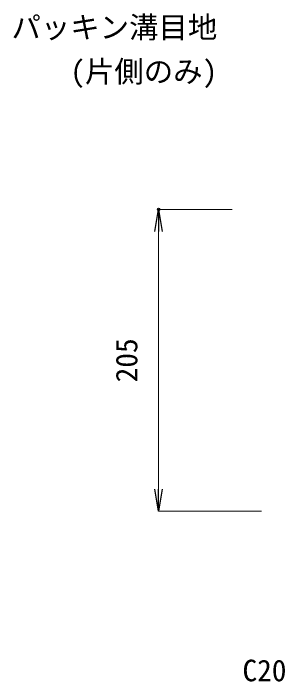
# Model space of a CAD drawing. Units: millimetres, scale not verified. Extents: x -7780 to 7780, y -1420 to 1420.
# Drawn here: x -2742.7 to -2551.4, y 144.2 to 598.2 of the extents above; entities that cross this region are included whole.
import ezdxf
from ezdxf.enums import TextEntityAlignment as Align

# ---------------------------------------------------------------- set-up
doc = ezdxf.new("R2010")
doc.units = ezdxf.units.MM
doc.header["$LTSCALE"] = 8
doc.header["$PDMODE"] = 32
doc.header["$PDSIZE"] = 1.6
doc.layers.add('0-0_0', color=7, linetype='Continuous')
doc.layers.add('0-3_DEFPOINTS', color=7, linetype='Continuous')
doc.layers.add('0-2_SUNPO_S10', color=3, linetype='Continuous', lineweight=18)
doc.styles.add('ＭＳ ゴシック', font='')
doc.styles.get('ＭＳ ゴシック').set_extended_font_data('MS Gothic')

# ---------------------------------------------------------------- blocks, each defined once
blk = doc.blocks.new('_OPEN')
at = {"layer": '0-0_0'}
blk.add_line((0, 0), (-1, 0), dxfattribs=at)
blk.add_lwpolyline([(-1, 0.1667), (0, 0), (-1, -0.1667)], dxfattribs=at)
blk = doc.blocks.new('D69')
at = {"layer": '0-2_SUNPO_S10'}
for p, q in [((5186, 1885), (5136, 1885)), ((5136, 1695), (5136, 1870)), ((5206, 1680), (5136, 1680))]:
    blk.add_line(p, q, dxfattribs=at)
at = {"layer": '0-3_DEFPOINTS'}
for p in [(5136, 1885), (5236, 1885), (5256, 1680)]:
    blk.add_point(p, dxfattribs=at)
at = {"layer": '0-2_SUNPO_S10', "xscale": 15, "yscale": 15}
for p, rotation in [((5136, 1885), 90), ((5136, 1680), 270)]:
    blk.add_blockref('_OPEN', p, dxfattribs=dict(at, rotation=rotation))
at = {"layer": '0-2_SUNPO_S10', "color": 7, "style": 'ＭＳ ゴシック'}
blk.add_text('205', height=14.66, rotation=90, dxfattribs=at).set_placement((5126, 1767.5), align=Align.BOTTOM_LEFT)

msp = doc.modelspace()

# ---------------------------------------------------------------- block references
at = {"layer": '0-2_SUNPO_S10'}
msp.add_blockref('D69', (-7780, -1420), dxfattribs=at)

# ---------------------------------------------------------------- texts
at = {"layer": '0-2_SUNPO_S10', "color": 7, "style": 'ＭＳ ゴシック'}
for s, p in [('パッキン溝目地', (-2744, 577)), ('(片側のみ)', (-2704, 547)), ('C20', (-2586.899, 140))]:
    msp.add_text(s, height=14.66, dxfattribs=at).set_placement(p, align=Align.BOTTOM_LEFT)

doc.saveas('drawing.dxf')
